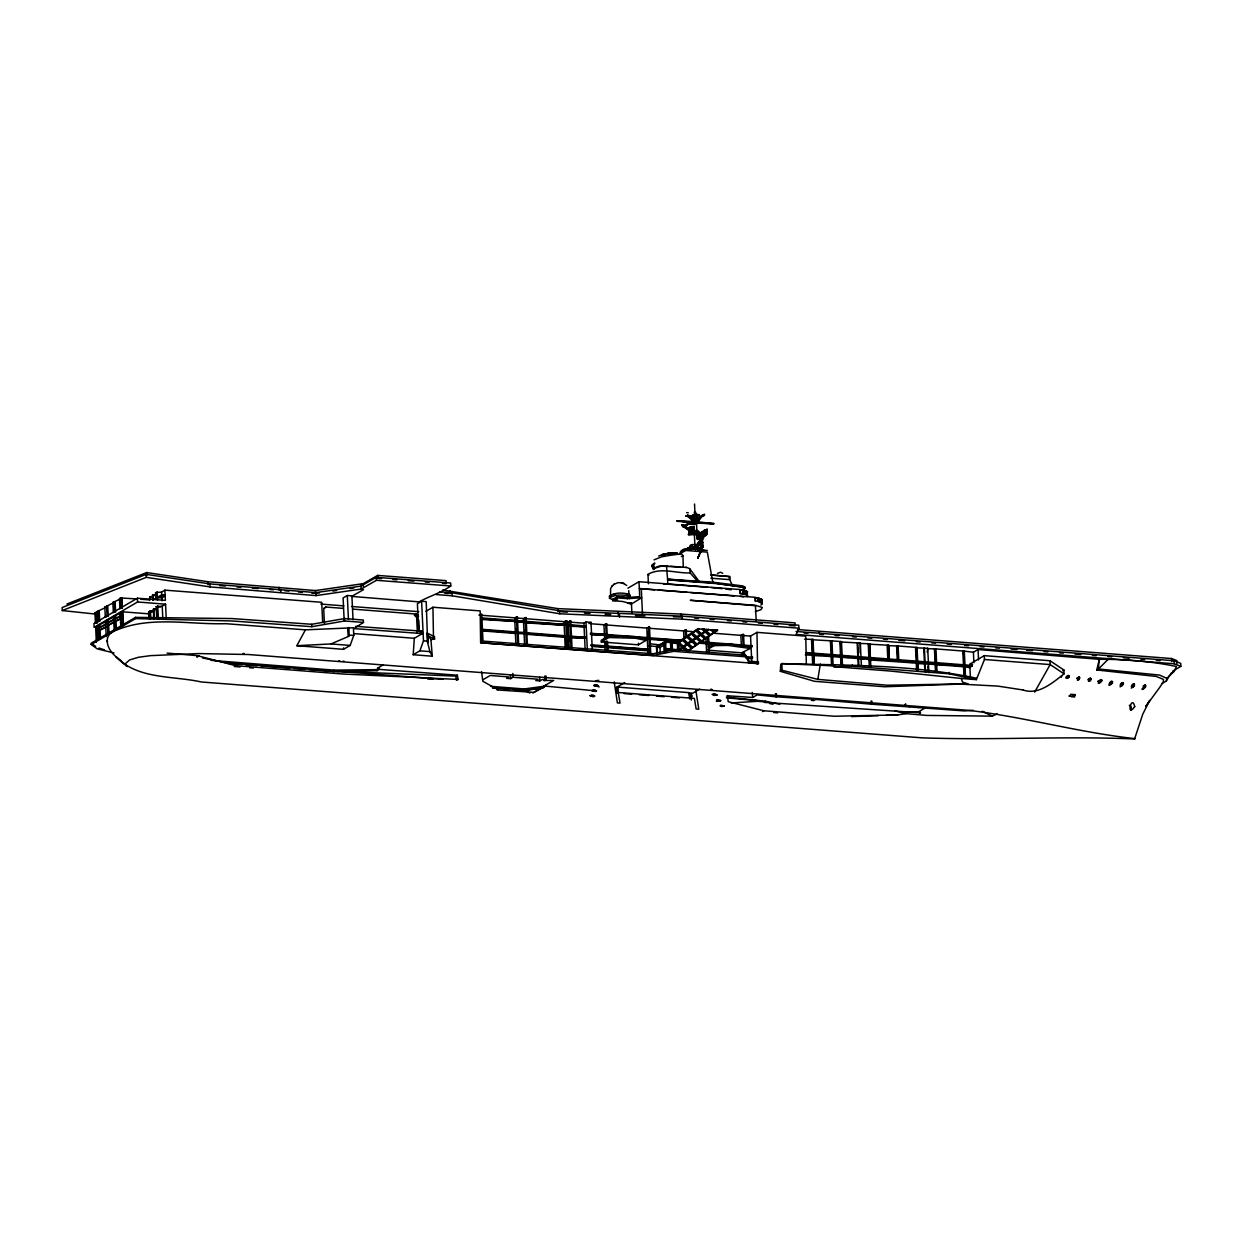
<?xml version="1.0" encoding="UTF-8"?>
<svg xmlns="http://www.w3.org/2000/svg" width="1243" height="1243" viewBox="0 0 1243 1243"><rect width="100%" height="100%" fill="white"/><g stroke="black" fill="none" stroke-linecap="round" stroke-linejoin="round"><path stroke-width="1.5" d="M701.036 544.947L701.254 548.318L701.238 544.558L697.23 544.372L702.435 542.771L700.011 540.441L702.497 542.694L700.011 540.441L702.497 542.694L697.307 544.729M806.334 664.446L805.775 636.136L756.971 632.361L750.554 636.09L741.853 635.422L743.547 634.427L744.137 646.702M1069.073 677.047L1069.073 675.928L1067.504 675.664L1067.488 678.352L1069.073 677.047L1066.805 678.367M691.574 527.141C694.34 527.234 686.291 534.148 690.859 529.161C690.067 524.562 688.7 529.86 688.591 529.161A7.334 3.372 79.4 0 0 688.669 531.025C689.352 533.356 692.475 533.418 690.813 530.575C689.539 530.808 688.42 530.963 688.606 529.704M690.828 528.539C693.687 526.348 688.498 527.949 690.362 526.97A9.758 2.486 -2.7 0 1 692.351 526.55L693.796 526.364C695.101 532.983 691.061 526.177 689.927 531.149C690.813 535.08 694.2 525.525 693.641 526.892L691.512 529.58M690.704 532.455L690.362 526.97L690.751 529.347M691.512 532.035L690.005 531.616A4.63 2.129 79.4 0 1 689.818 530.404L691.124 529.704M691.931 529.176L692.864 529.036M682.081 525.603L682.236 524.748L685.53 525.634C686.276 528.726 677.404 523.194 685.639 526.426M685.39 526.488L685.53 525.634M690.207 528.073L691.015 531.631L693.019 531.305M690.735 529.394C689.756 532.657 690.999 528.306 690.751 530.124M690.393 523.241L689.135 523.816L694.961 523.785M695.583 523.474L701.518 516.902L695.785 523.878L700.26 517.228M762.099 603.15L761.539 604.067L761.928 599.437L755.169 597.293L639.322 588.592L654.533 589.772M690.005 531.01L689.104 531.507L690.844 530.761L692.025 533.791M690.083 532.641L689.694 531.351L689.601 532.765C689.803 531.46 693.159 529.969 691.636 528.85M693.454 530.481L692.522 528.71L693.408 529.704A4.63 2.129 79.4 0 0 693.578 530.901L693.625 531.274M693.843 531.351L692.972 528.679M1099.061 660.033L1098.486 668.998L1096.777 669.993L1099.294 659.303C1125.086 659.21 1151.173 661.276 1176.468 666.512L1174.2 671.267L1166.851 678.367L1166.291 681.04L1161.677 683.728M343.488 649.312L350.169 645.428L353.758 635.437L353.4 627.762L305.421 629.859L296.828 645.707L343.488 649.312L343.581 647.883M432.284 656.211L429.892 651.612L427.608 642.46L427.204 633.806L430.917 639.586L432.284 656.211L413.204 654.719L414.307 638.296L422.371 633.588L422.263 631.18L355.669 626.332M480.715 640.937L653.041 653.74L673.659 649.607L745.582 655.185L748.83 661.167L758.354 661.913L758.448 663.622L480.621 642.771L480.171 610.903L432.937 607.237L425.929 611.307M757.422 664.228L757.515 662.752M835.156 665.207L833.758 666.668L890.423 671.049L961.321 678.476L962.439 682.065L967.769 683.805L884.721 686.757L814.507 681.319L780.324 671.313L780.775 664.228L781.847 663.607C846.732 665.331 912.548 664.492 976.237 678.196L976.361 679.641L984.456 659.489L984.27 655.651L1049.993 660.748L1063.899 670.008L1064.07 673.846C1053.007 682.469 1038.293 695.474 1023.269 690.02M1079.639 677.559L1078.924 679.703L1077.976 680.03L1077.293 678.352L1078.971 677L1079.639 677.559L1077.386 678.864M1090.997 678.725L1090.095 680.978L1088.371 680.791L1088.464 679.641L1090.313 678.165L1090.997 678.725L1088.744 680.03M693.485 529.269L693.734 526.97L694.293 527.995A7.334 3.372 79.4 0 0 694.355 528.648L692.133 528.912M1098.408 682.92L1101.857 680.17L1097.957 681.257M1101.857 680.17L1099.884 682.827L1100.21 679.952M1130.695 710.095L1131.239 706.77L1129.312 705.216M697.339 544.465L698.053 548.163L697.152 544.45L701.176 544.838L702.45 542.336M707.298 550.385C699.141 550.696 684.38 544.698 680.076 552.42M700.866 544.807L702.544 546.516L701.254 544.76M702.109 539.027L703.522 537.784L700.213 538.483L702.466 538.965L700.213 549.67L702.295 538.856M701.86 546.982L703.243 546.267M702.823 546.221L697.774 558.262L702.621 546.811L694.169 549.204L701.036 538.949M1112.361 682.951L1112.532 681.739L1110.9 681.506L1110.496 684.411L1112.361 682.951L1108.974 684.924M691.388 527.747C694.091 525.261 690.626 528.259 694.355 527.514L692.211 527.125M1134.424 685.654L1133.958 683.868L1132.87 684.256L1132.451 687.193L1134.424 685.654L1132.171 686.959M703.134 547.091L694.122 549.064L700.85 538.747M698.442 550.571L698.286 547.417M698.628 550.602L698.473 547.34A6.293 5.997 -35.6 0 0 697.494 545.957M1123.19 684.411L1123.392 683.184L1121.73 682.966L1120.642 685.344L1123.19 684.411L1120.937 685.732M1131.114 709.023L1131.316 707.873M697.416 538.095L697.944 534.599M698.519 535.826L698.721 534.133L699.219 535.422M698.97 536.929L699.514 533.667M699.001 537.162L699.56 533.853L700.462 536.308L701.099 532.75M700.089 534.91L700.306 533.216L700.803 534.49M702.683 531.833L702.14 535.096L701.891 532.284M702.171 535.329L702.73 532.004L702.932 536.323M703.258 533.061L703.476 531.367M702.994 534.987L703.662 535.888L704.268 530.901M705.061 530.45L704.797 532.004L704.408 530.823M705.107 530.621L705.232 533.294L705.169 530.59M705.325 533.48L705.853 529.984M706.428 531.227L707.298 529.347L697.105 534.972M780.324 671.313L782.111 670.272L817.832 679.377L820.349 664.057M701.192 548.505L700.477 552.296L702.466 547.029L700.368 552.078L701.021 548.489M1061.382 677.295L1061.693 675.617M690.797 529.021C690.16 533.309 688.14 529.036 689.508 529.347M682.733 646.702L679.035 643.423L678.258 643.874L681.956 647.168L683.386 646.251L679.222 642.553L678.445 643.004L698.892 628.632L678.367 642.615L678.523 649.592L679.222 642.553L665.3 641.59L659.847 644.915L650.4 643.781M683.572 526.007L683.868 526.706M305.421 629.859L225.744 623.675C189.884 624.763 151.428 615.875 117.153 629.875C102.346 633.914 105.935 648.395 115.972 656.692C137.491 679.626 173.134 675.633 201.413 681.987L922.026 737.845C992.862 740.408 1063.759 735.918 1134.595 738.964L1142.799 714.088L1149.744 700.384L1145.72 706.506L1159.812 687.239L1163.293 681.879L1163.464 679.408L1156.27 676.441L1096.777 669.993M1145.844 685.67L1142.131 688.948L1145.518 686.975L1145.3 685.033L1144.197 685.437L1143.389 688.591L1145.518 686.975M702.264 542.523L701.782 540.596M1075.211 694.604L1074.496 697.09L1070.145 696.189L1070.596 694.324L1075.211 694.604L1071.839 696.562L1068.871 696.002M695.21 524.53L689.135 523.816M296.828 645.707L330.964 643.936L348.724 636.338L348.817 627.404M413.204 654.719L419.885 650.835L423.475 640.844L421.61 601.255L426.194 601.612L427.608 642.46M698.069 537.862L697.525 539.478L706.925 534.055L706.708 529.363L697.012 534.785M699.094 538.545L699.654 536.929M700.679 537.629L701.238 536.013L702.077 536.821M702.808 535.08L702.264 536.712L701.223 532.89L701.347 537.24M703.787 535.733L704.393 534.164M703.849 535.78L704.455 534.226M705.434 534.863L705.977 533.247M697.774 558.262L702.466 547.029M439.54 591.839L451.986 592.802L559.738 610.795L682.252 616.171L798.752 625.213L798.892 628.197L796.188 634.443L1174.231 663.762L1180.85 666.357L1180.71 663.358L1174.091 660.763L796.048 631.444M697.913 548.303L700.12 552.125L698.053 548.272M704.657 534.537L706.49 534.987L704.905 534.832L697.572 538.949L702.497 537.986M702.979 537.364L698.364 539.198L698.007 534.241M689.166 531.414L690.114 529.207L689.632 529.953M612.519 585.608L610.624 588.436L610.531 596.065A9.587 2.455 -2.7 0 1 611.37 595.304M686.618 512.629L688.296 512.784M997.197 713.824L992.318 716.139L926.781 715.424L905.836 713.637L897.772 714.943L834.162 716.232L763.948 710.794L728.212 701.689L727.388 695.474M1034.658 692.071L1050.18 664.585L1049.993 660.748M1166.291 681.04L1169.834 675.058M701.13 538.841L694.231 549.359M691.652 547.759L694.48 546.873L687.907 547.79L687.721 549.22M905.681 703.802L904.826 705.014L909.829 706.677M695.785 523.878L701.036 516.87M703.522 537.784L702.839 539.089M665.3 641.59L659.847 644.915M699.98 549.841L702.513 546.671M700.151 549.826L702.621 546.811M653.383 569.589L652.062 566.124C654.688 561.634 655.216 574.701 652.839 565.223M652.062 566.124L653.352 565.052M696.453 522.666L694.278 522.635L695.676 522.868M695.07 549.266L694.293 532.579L696.888 532.781M696.577 522.526L696.795 530.777M692.491 530.264L693.019 532.206L688.451 534.661L691.714 534.319L694.868 531.786L698.721 531.414C695.505 532.594 681.848 524.981 684.147 527.172L692.941 532.905M717.056 694.992L714.368 695.443L712.876 694.666L713.668 694.029L717.071 694.992L713.404 695.148M720.117 701.161L720.707 700.539L717.087 699.591L716.496 700.213L720.117 701.161L716.356 701.316M724.343 706.086L721.655 706.552L720.132 705.76L720.722 705.138L724.343 706.086L720.536 706.257M615.207 598.738L616.777 597.821M629.3 596.687L630.341 595.615L629.766 594.574C623.333 592.491 614.788 592.181 609.194 596.298L609.769 597.339M629.393 598.629L630.419 597.541L629.859 596.516C623.427 594.418 614.881 594.123 609.288 598.225L615.254 600.571M1108.554 658.868L1098.486 668.998L1159.548 675.073L1166.851 678.367M717.444 573.474L720.458 572.215L722.711 573.303M746.592 593.703L747.494 591.621L745.986 590.705L739.787 589.524L638.995 581.708L627.917 588.172M702.373 546.609L697.152 544.45M613.793 584.459L617.802 582.687L621.702 582.796M611.836 586.23L614.291 584.008M743.112 589.073L743.889 587.784L741.822 586.789L716.621 583.62L667.6 579.813L667.802 584.194L707.407 587.271M744.2 588.514L745.054 587.784M760.902 605.155L761.928 604.253L761.835 599.763L760.359 599.064L761.835 599.763M701.518 516.902L700.244 517.492M706.49 534.987L702.668 537.458M676.083 643.594L685.654 637.038L685.313 629.906L686.307 629.983L686.602 636.354L684.893 637.348L698.007 628.694M678.523 649.592L691.683 640.378L687.379 636.68M704.983 631.91L705.76 631.46L701.938 634.179L706.086 637.861L705.309 638.312L701.145 634.629L704.983 631.91L709.131 635.608L709.924 635.157L710.561 634.691L706.412 631.009L708.681 629.393L701.27 633.573L697.105 629.89L695.676 630.807L699.84 634.489L700.617 634.039L696.468 630.341M679.921 649.669L683.401 647.292L679.346 650.167M687.55 650.99L683.262 647.292L687.876 644.123L692.025 647.821M687.736 644.123L692.351 640.968L687.736 644.123L691.9 647.821M693.485 640.052L701.285 634.629L705.449 638.327L704.657 638.778L700.508 635.08L696.686 637.799L700.974 641.481M683.262 647.292L687.876 644.123M696.81 637.799L692.988 640.502L697.152 644.2L695.723 645.101L691.559 641.419M714.228 631.615L714.943 629.875L714.228 631.615L717.599 630.217L686.369 652.326M687.426 650.99L717.133 630.046M702.901 642.569L706.164 642.817L705.931 637.861L708.588 636.183L709.116 647.494M1170.72 673.566L1174.2 671.267M691.388 523.194L686.089 525.432L693.408 519.807M686.089 525.432L693.454 520.693M697.183 520.025L704.517 514.4L695.723 520.879L695.676 519.978M503.244 620.226L515.767 620.537L515.814 621.469L482.082 619.511M519.652 621.5L524.484 621.22L524.53 622.137L515.829 622.121M525.525 622.215L524.546 622.805L565.145 625.291L565.114 624.374L525.478 621.298L525.525 622.215L565.145 625.291M482.626 630.931L515.379 633.464L516.358 632.873L516.311 631.957L515.348 632.532L514.851 622.044M518.253 632.765L525.028 632.625L525.074 633.557L518.3 633.681M535.826 622.759L565.114 624.374M565.674 636.432L568.719 636.665L568.222 626.177L569.185 625.602L569.139 624.685L568.175 625.26L568.02 621.966L570.755 621.018L572.06 648.737M570.18 625.68L569.216 626.254L585.065 626.829L585.018 625.913L570.133 624.763L570.18 625.68L585.065 626.829M526.97 634.35L564.726 637.271L565.689 636.696L565.643 635.779L564.679 636.354L564.198 625.866M585.018 625.913L584.07 626.488L583.915 623.194L586.012 621.966L591 622.355L592.305 650.058M568.719 636.665L569.682 636.09L568.766 637.597L569.263 648.038M571.562 636.882L585.562 637.317L585.608 638.249L571.609 637.814M591.264 633.93L605.388 634.381L605.419 635.297L591.311 634.847M591.854 646.422L605.015 647.432L605.978 646.857L605.931 645.94L604.968 646.515L604.766 642.227L607.485 641.279L607.889 649.903M639.663 637.675L648.224 637.69L647.323 639.182L647.821 649.825L619.278 647.619M647.821 649.825L648.768 649.266L647.867 650.757L607.905 647.665M706.164 642.817L707.096 642.258L706.21 643.75L698.457 643.144M723.317 644.433L707.189 643.827L714.787 644.402M735.654 645.101L742.273 644.993L742.32 645.909M708.37 652.544L708.215 649.079L713.979 645.645L727.854 645.412L750.166 648.442L750.073 646.811L727.776 643.796L713.902 644.014L708.137 647.417L707.624 636.867M709.396 650.322L741.698 652.824L750.166 648.442M746.359 657.454L751.58 657.858L751.083 647.215L752.015 646.671L751.968 645.739L751.036 646.298L750.554 636.09M751.58 657.858L752.512 657.298L751.627 658.774L746.406 658.37M478.975 615.083L481.709 614.12L482.937 639.99M481.88 615.301L514.649 617.833L517.383 616.885L518.688 644.589M517.383 616.885L515.627 617.911L523.365 618.517L526.1 617.569L527.405 645.272M526.1 617.569L524.344 618.594L563.996 621.655L566.715 620.708L568.02 648.426M566.715 620.708L564.975 621.733L568.02 621.966M570.755 621.018L569.014 622.044L583.915 623.194M588.902 623.582L591 622.355M590.782 623.737L603.943 624.747L606.662 623.815L607.33 637.845M604.937 624.825L606.662 623.815M601.301 641.963L608.806 637.535L635.593 638.265L645.956 640.409L645.878 638.778L635.515 636.649L608.728 635.903L601.224 640.285L601.301 641.963L604.766 642.227M606.833 624.98L646.795 628.072L649.499 627.125L650.804 654.843M649.499 627.125L647.789 628.15L683.603 630.916L685.313 629.906M607.687 642.46L638.467 644.837L645.956 640.409M684.582 630.993L686.307 629.983M717.599 630.217L712.565 633.153L740.859 635.344L743.547 634.427M96.845 623.225L95.431 623.1L94.95 612.877L98.197 611.774L97.001 611.68L97.482 621.92L98.523 621.314L98.042 611.074L104.661 607.998M97.001 611.68L98.042 611.074M106.572 606.102L107.053 616.342L105.313 617.351L104.832 607.112L114.076 602.513L112.88 602.42L113.362 612.659M112.88 602.42L119.266 599.483M137.103 598.94L120.509 597.976L119.468 598.582L119.95 608.821M96.814 612.721L94.95 612.877M322.667 622.572L321.704 602.296L164.884 590.13L165.117 594.946L161.885 594.682L158.576 596.624L158.622 597.681L161.947 595.754L165.164 596.003L165.366 600.369L137.398 598.209L93.94 623.535L94.111 627.342L137.569 602L165.552 604.176L166.189 617.693M95.431 623.1L97.669 622.588M120.509 597.976L120.991 608.215L122.187 608.309L122.187 597.79M96.348 642.367L95.618 626.907L98.85 625.804L97.669 625.711L98.306 639.244M97.669 625.711L106.68 621.251L105.5 621.158L106.23 636.602M105.5 621.158L114.744 616.544L113.548 616.466L114.185 629.983M113.548 616.466L121.317 612.721L120.136 612.628L120.773 626.146M120.136 612.628L122.839 611.82L148.958 613.856L149.144 617.709M164.884 590.13L161.574 592.072L155.53 592.631L155.841 599.468M97.482 626.767L95.618 626.907M153.153 600.26L152.998 597.06L149.781 596.811L149.378 600.338M152.671 600.058L152.438 595.257L156.214 595.195M105.857 623.955L99.067 627.917L106.82 624.033M107.582 622.945L113.905 619.263L114.03 621.888L107.706 625.571L107.582 622.945L113.284 620.257M115.91 618.734L121.457 615.503L114.946 618.657L115.91 618.734L115.785 615.953M98.15 631.149L97.14 631.724L99.114 631.226L98.15 631.149L97.855 626.394M105.981 626.581L99.191 630.543L105.577 627.451M107.706 625.571L114.993 621.966L114.03 621.888M116.034 621.36L121.581 618.128L115.071 621.282L116.034 621.36L116.422 629.719M155.748 598.271L153.215 599.747L152.998 594.946M161.792 596.873L165.117 594.946M158.622 597.681L161.839 597.945L165.164 596.003M422.371 633.588L353.867 628.585L363.453 622.432L363.344 620.039L344.482 618.563L311.698 624.281L231.773 618.548L135.518 617.367L91.127 643.237L91.19 644.495L97.234 648.862L113.999 652.963M91.19 644.495L135.565 618.61L231.882 620.956L311.822 626.69L344.606 620.972L363.453 622.432M156.742 618.268L156.183 606.677L162.227 606.118L165.552 604.176M148.88 617.724L148.601 611.929L153.122 611.416L149.89 611.168L150.263 618.905M149.89 611.168L153.666 611.105M153.557 618.952L153.65 608.977L156.882 609.225L157.239 616.963M198.802 656.071L196.907 656.832L198.802 656.071L235.719 665.673L343.223 674.017L458.077 679.439L457.377 675.213L379.317 669.402L377.111 670.692L333.963 671.562L309.01 669.635M323.91 608.153L325.837 607.035L343.161 608.371M353.028 619.822L351.893 595.863L347.31 595.506L343.099 597.945L344.14 620.071M235.719 665.673L234.352 666.481L240.07 666.947M421.61 601.255L417.399 603.71L418.705 631.366M62.29 610.546L146.301 577.342L210.067 586.914L316.033 595.599L361.091 589.073L363.5 589.648L351.691 596.407L419.046 601.861C429.488 596.174 440.768 592.895 450.789 585.997L450.65 583.014L376.256 577.311L360.952 586.09L315.893 592.6L209.927 583.915L146.161 574.359L62.15 607.547L62.29 610.546L94.996 614.026M416.638 617.414L418.565 616.279L416.265 614.042L414.339 615.161L416.638 617.414L417.353 632.703M415.923 615.891L417.85 614.772M383.326 664.803L377.39 668.268L379.177 668.408L379.317 669.402M211.108 660.359L333.885 670.132L377.064 669.635L379.177 668.408M430.917 639.586L434.584 639.057L434.46 636.649L433.481 637.224L432.937 607.237M677.078 520.739L697.696 521.687L713.746 523.862L693.112 522.93L677.078 520.739L691.31 522.184M677.109 521.299L713.746 523.862M686.043 516.28L689.29 515.969L688.436 516.466L686.027 516.031L688.498 515.27L695.769 519.31M694.231 512.178L695.567 512.163L695.179 519.652L694.542 504.021M693.439 520.18L687.705 516.296L689.197 516.171L694.899 519.854L704.563 515.301M686.027 516.031L689.275 515.721M691.046 516.171L694.34 514.245L699.25 514.633L695.956 516.777L691.046 516.171L695.956 516.544L699.25 514.633M691.061 516.389L694.355 514.478L699.25 514.851M480.621 642.771L653.119 655.465L673.737 651.332L752.512 657.298M683.168 527.094L684.644 526.659L694.837 531.103M698.721 531.414L696.826 533.2L698.752 532.082M696.111 522.604L713.715 523.303M688.42 533.977L695.816 533.962M658.697 556.056L663.576 554.067L672.789 552.747M688.451 534.661L695.847 534.645L693.454 533.775M706.164 533.138L706.832 534.039L697.525 539.478L697.354 534.179L699.11 534.335M704.517 535.391L704.548 529.984L704.905 534.832M662.084 554.937L664.026 554.533L662.255 554.813C665.207 554.129 678.554 551.923 671.624 553.912M654.036 559.863L661.26 556.926A41.594 6.852 -13.3 0 1 681.677 553.99L682.966 555.637L683.262 566.963M337.335 671.267L455.839 676.114L457.377 675.213M662.861 555.326L664.026 554.658L663.14 554.3M697.059 535.407L707.298 529.347M699.017 534.49L697.603 534.381L697.913 538.903M697.09 535.982L705.34 531.103M697.121 536.572L705.371 531.678M668.454 553.756L667.724 553.353M697.152 537.162L705.403 532.268M697.183 537.737L705.418 532.859M654.704 562.939L651.798 565.192L652.824 567.15L651.829 565.86L654.735 563.607M697.199 538.328L706.801 532.625L705.993 529.906M671.313 553.617L673.084 553.384M671.531 554.083L673.1 552.809M458.077 679.439L456.538 680.341L455.839 676.114M699.172 539.26L706.49 534.77L704.781 534.754M702.295 537.364L705.682 534.708M676.239 553.539L671.562 553.477L677.435 553.399M681.646 551.239L686.602 548.722M653.336 568.502L659.132 566.031L686.385 567.352L689.663 568.626L699.467 581.895L667.569 579.176L666.481 565.814M654.439 568.315L661.696 566.016A39.947 10.208 -2.7 0 1 668.175 566.14M679.284 554.036L685.841 550.478L707.329 552.141L712.985 583.076M648.411 583.744L647.976 574.406C660.468 566.901 676.549 573.582 690.129 572.899L697.805 581.522M681.319 556.6L682.966 555.637M631.895 613.048L631.475 603.958L622.634 601.472L612.675 600.695L612.613 599.499L617.414 596.702L627.373 597.479L639.71 596.64L638.995 581.708M612.675 600.695L617.476 597.899L627.42 598.675L641.714 597.712L631.475 603.958M482.595 679.937L490.193 675.493L508.962 676.953L506.616 678.321L510.655 678.631L513.002 677.264L538.141 679.222L535.795 680.574L539.835 680.9L542.181 679.533L545.056 679.75L543.735 680.511L553.694 680.418L543.579 686.307L524.297 688.948L490.597 686.338M497.091 689.943L533.806 692.367L544.838 686.074L596.158 690.875L592.771 691.279L591.963 690.549L595.35 690.145M492.554 687.597C509.723 688.109 528.446 693.159 544.838 686.074M544.9 686.478L532.89 692.988M648.955 645.894L656.459 646.469L659.831 644.511M657.392 652.808L657.127 647.277L663.746 643.408L664.182 652.637M657.127 647.277L660.002 647.494L664.958 644.604M666.264 648.566L671.577 648.97L665.487 649.017L665.953 641.916L665.176 642.367L671.267 642.32L671.64 649.499L678.476 649.499L677.699 649.965L677.373 643.315L679.222 642.553M698.892 628.632L698.1 629.082L704.191 629.036L705.744 630.419L704.315 631.32L702.14 629.393M671.608 649.763L665.533 649.809L669.06 650.089M704.191 629.036L703.414 629.502L707.329 629.284M708.681 629.393L707.904 629.844L713 629.719L714.57 631.118L712.223 630.185L713 629.719M696.018 637.208L696.795 636.742L692.631 633.06L691.217 633.961L695.365 637.659L696.158 637.208L691.854 633.51M700.508 635.08L701.285 634.629M691.683 640.378L690.89 640.829L686.742 637.131L688.171 636.23L692.32 639.912L700.617 634.039L696.329 630.341M683.044 639.85L687.208 643.532L686.431 643.998L682.267 640.3L683.697 639.384L687.845 643.082M677.73 650.757L678.507 650.307L672.463 649.84M712.223 630.185L714.943 629.875M616.512 687.348L618.035 687.146L618.315 693.143L616.792 693.345L616.512 687.348L624.732 682.562M716.636 629.999L714.166 630.325M616.792 693.345L618.253 692.491L694.371 698.395L696.142 709.007L698.784 709.209L695.785 689.927M699.623 689.166L690.424 694.542L688.808 692.631L618.035 687.146M758.354 661.913L757.515 662.395L756.971 632.361M804.547 639.151L813 639.384L813.714 654.346M812.984 652.839L813 639.384M812.363 639.757L831.924 640.86L832.624 655.807L825.709 655.698M831.924 640.86L841.371 641.59L842.086 656.537M812.844 654.284L808.727 654.377M805.293 654.921L813.745 655.154L814.165 663.793M813.512 664.15L813.745 655.154M841.356 655.045L841.371 641.59M727.233 695.785L752.745 697.447L757.111 694.899L775.663 696.748L775.508 693.656M813.108 655.527L832.67 656.615L833.074 665.254M832.67 656.615L842.117 657.345L842.536 665.984M840.734 641.963L860.327 643.051L860.948 656.149M860.14 652.777L860.327 643.051M842.117 657.345L861.073 658.821L861.399 665.735M775.663 696.748L813.357 699.25L811.43 700.384L813.823 700.57L815.75 699.436L871.157 704.159L871.001 701.068M859.69 643.423L869.743 643.781L870.457 658.743M869.727 657.252L869.743 643.781M762.518 711.617L763.948 710.794M861.073 658.821L870.488 659.551L870.815 666.466M869.106 644.154L888.667 645.257L889.366 660.204M888.636 658.712L888.667 645.257M870.1 665.098L870.488 659.551M888.03 645.63L898.114 645.987L898.829 660.95M898.114 645.987L917.039 647.448L917.738 662.41M917.101 662.783L917.039 647.448M916.402 647.821L927.713 648.287L928.428 663.234L924.481 663.358M927.262 652.389L927.713 648.287M927.076 648.644L935.948 648.924L936.663 663.871M935.948 648.924L964.319 651.114L965.034 666.077M869.851 659.924L917.785 663.218L918.111 670.117M917.381 668.765L917.785 663.218M917.148 663.591L928.459 664.042L928.863 672.681M928.459 664.042L936.694 664.679L937.02 671.593M936.694 664.679L965.065 666.885L965.547 677.249M871.157 704.159L964.382 710.918L973.269 710.328M964.319 651.114L973.409 652.249L978.07 649.53L1099.294 659.303M965.065 666.885L969.928 667.677L972.306 665.456L806.132 652.575M984.27 655.651L969.758 664.119L972.57 664.337M969.882 666.87L972.306 665.456M918.157 707.376L919.012 707.453M925.227 707.935L918.593 711.804L920.566 712.814L764.383 702.388L765.362 701.192L726.487 697.152M1062.749 670.676L1063.899 670.008M1066.183 676.674L1068.436 675.353M1065.702 677.901L1069.073 675.928M1076.718 678.305L1078.971 677M1077.339 680.014L1079.592 678.694M1088.06 679.486L1090.313 678.165M1088.65 681.211L1090.903 679.89M1097.849 681.568L1101.22 679.595M1098.346 683.324L1101.733 681.366M1109.673 682.454L1111.926 681.133M1109.144 683.712L1112.532 681.739M1109.269 685.375L1111.522 684.054M1120.533 683.899L1122.786 682.593M1120.021 685.157L1123.392 683.184M1120.052 686.866L1122.305 685.561M1131.705 685.173L1133.958 683.868M1131.223 686.4L1134.61 684.442M1131.285 688.109L1133.538 686.789M1143.047 686.338L1145.3 685.033M1172.677 671.127L1180.85 666.357M1142.239 689.492L1144.492 688.187M361.247 584.785L377.654 575.4L446.066 580.621L446.206 583.62L442.415 583.324M450.789 585.997L376.396 580.31L361.091 589.073L360.952 586.09M687.581 515.286L687.659 515.115M689.896 523.07L686.043 524.53M598.815 680.341L595.568 680.791M593.828 685.437L596.733 686.322L598.023 685.763L597.075 684.986L593.828 685.437L599.219 686.882M700.229 538.887L703.538 537.924M652.062 566.326L653.896 569.341L652.575 565.953M590.099 695.676L593.486 695.272L594.309 696.002L593.02 696.577L590.099 695.676L593.828 696.686M742.646 589.85L745.085 588.421L745.085 587.053L742.739 585.919L713.28 582.237L667.569 579.176M758.106 598.101L758.261 601.301L755.34 601.084L755.185 597.883L758.106 598.101L758.37 601.519L760.685 602.016L758.37 601.519M755.34 601.084L755.511 597.743M739.865 590.068L742.972 590.301L742.832 593.843L740.02 593.486L739.865 590.068L742.972 590.301M740.02 593.486L743.143 593.719M66.873 604.067L146.674 572.541L208.047 581.74L315.504 590.565L363.22 583.651L363.36 586.649M694.386 521.951L696.515 521.967L695.645 522.293M694.417 531.709L696.857 532.097M689.725 531.227C691.745 532.688 691.17 529.021 692.165 529.44M325.837 607.035L323.724 608.93L324.454 624.235M702.202 538.405L702.575 546.205M690.16 531.134C688.56 534.008 689.43 531.553 693.081 530.932M692.879 544.372L690.424 545.568L690.316 548.132L690.269 545.428L694.511 544.465A6.013 5.733 -35.6 0 1 696.049 545.056A6.293 5.997 -35.6 0 0 694.542 544.294M760.53 598.815C755.154 597.479 763.559 598.753 760.514 602.249L761.99 602.948L760.514 602.249M755.293 611.587L760.98 609.707L762.316 607.501L755.558 605.341L690.3 600.276L755.014 605.652M685.53 567.569L686.385 567.352M691.869 532.051L692.786 531.88L692.957 533.465L691.03 533.402L690.968 532.206L692.91 532.253M743.19 590.534L745.722 591L745.458 594.527L745.287 591.109L743.19 590.534L743.345 593.952L745.893 594.418M743.345 593.952L743.625 590.425M690.02 531.149L690.844 530.761M691.015 531.771C688.653 532.206 693.05 531.01 691.434 534.086M703.569 514.524L692.817 520.133L693.47 520.693M684.178 526.814L683.836 525.96M691.574 532.02L691.512 530.823L694.355 530.745M690.859 530.916L691.139 531.724M691.434 548.458L694.029 548.66L687.954 548.893L687.907 547.79M662.519 554.689L665.533 554.083M691.45 527.25C686.478 529.021 690.999 526.892 689.601 529.332M691.372 531.227L692.941 530.606L692.833 531.802M691.916 529.565L691.652 530.761M691.978 531.942L692.196 531.134L691.916 532.455M692.708 530.481C691.155 530.108 695.412 529.518 691.465 528.322M691.869 531.6L693.268 532.004M691.559 530.279L692.429 529.471M692.211 530.543L692.18 531.072M667.895 553.834L674.25 552.917M667.04 553.788L674.436 553.446M692.475 530.606L692.304 531.398M692.537 532.097L684.147 526.954M692.553 530.652L694.495 530.528L693.004 530.714L693.936 531.227M311.822 593.206L319.467 593.004M332.829 591.078L336.651 590.518M349.998 588.592L353.82 588.032M669.247 553.601L667.911 553.275M513.126 689.508L524.36 690.378L543.642 687.736L543.579 686.307M746.996 595.397C746.515 596.127 743.842 589.229 747.354 591.901L747.292 596.376L747.696 595.537M745.629 591.233L747.354 591.901M665.067 554.254L663.327 554.223L665.269 554.766M528.928 689.477L541.948 687.767M691.388 547.34L695.536 548.147M691.419 548.039L696.127 548.116M690.953 549.561L690.58 548.738L694.029 548.66M694.029 548.427L695.598 549.639M731.148 702.948L757.717 701.301L765.393 701.891M693.672 530L694.324 529.223M712.053 694.355L715.766 694.184M716.838 700.71L720.707 700.539M691.403 547.743L693.982 547.759M851.61 716.589L878.537 715.626M886.228 715.346L897.772 714.943M818.593 632.081L819.619 632.034M667.6 579.813L713.311 582.874L745.116 587.69M663.933 584.288L667.802 584.194M833.758 666.668L852.387 666.295L949.31 673.815L976.361 679.641L961.321 678.476M903.397 712.13L918.81 711.819M967.769 683.805L887.362 685.219L817.832 679.377M781.847 663.607L835.203 665.922M677.249 552.886L672.696 553.29M442.586 590.037L557.874 608.619L680.884 614.042L795.038 622.883L795.178 625.882L789.383 625.431M635.406 615.58L644.915 615.891M673.426 616.792L681.024 617.041L680.884 614.042M436.122 594.558L452.126 595.801L559.878 613.793L682.391 619.169L798.892 628.197M427.685 679.066L433.45 679.315M561.774 611.836L567.429 612.162M584.381 613.125L590.037 613.436M605.108 614.291L610.764 614.617M338.562 671.515L227.003 662.923L202.547 657.967M615.269 647.168L607.827 646.702L615.471 647.323M618.983 647.401L648.768 649.266L606.91 646.018M337.49 671.375L443.098 679.331M381.601 578.679L377.794 578.383L377.654 575.4M393.006 579.549L396.797 579.844M408.201 580.714L413.903 581.149M425.308 582.019L429.115 582.314M444.59 593.175L448.319 593.47M219.7 585.624L225.465 586.059M236.978 586.96L240.816 587.255M252.345 588.141L258.093 588.592M269.622 589.477L273.46 589.772M686.26 631.118L692.957 631.646M487.815 619.045L499.391 619.931M524.499 621.873L532.051 622.463M569.17 625.338L580.341 626.192M607.314 635.173L614.928 635.763M622.541 636.354L632.05 637.084M655.745 638.918L680.993 640.238L649.203 637.768L649.25 638.7L679.812 641.062M707.143 642.895L714.741 643.486M718.547 643.781L728.041 644.511M607.361 636.09L613.063 636.54M650.213 639.415L678.849 641.621M484.506 630.154L497.992 631.195M501.846 631.491L513.421 632.392M526.939 633.433L545.801 634.893M549.577 635.189L562.799 636.198M708.215 649.079L709.194 649.157L709.365 652.622M591.808 645.49L599.328 646.08M704.517 514.4L703.585 515.224M687.705 516.389L692.848 520.646L694.899 519.854L694.604 511.976M686.835 524.406L687.053 525.494M683.153 526.892L684.66 526.877M704.439 530.046C708.836 530.093 701.409 530.093 704.999 534.49M695.536 532.921L694.293 532.579M697.898 535.034L697.09 534.77L697.214 538.887L705.496 534.055L705.309 529.953M697.665 538.607L699.219 539.011M699.327 538.949L697.805 538.685L697.463 534.117M690.455 549.018L703.926 550.074M710.934 578.213L729.299 579.626L729.159 576.597L710.778 574.996L729.967 576.488L730.169 580.559L732.391 585.546M711.167 587.566L722.214 588.669M658.339 590.068L686.866 592.274M690.673 592.569L734.411 595.972M612.613 599.499L617.6 599.887M631.615 603.616L628.197 603.352L631.413 602.746M694.573 618.082L698.442 618.393M710.048 619.278L713.917 619.589M727.466 620.63L731.335 620.941M742.941 621.842L746.81 622.137M758.416 623.038L762.285 623.333M773.892 624.235L777.761 624.53M798.146 629.579L1171.59 658.541L1176.795 660.577L1176.95 663.576M804.081 633.029L807.95 633.324M819.572 634.225L823.441 634.52M835.047 635.422L838.916 635.732M852.465 636.773L856.334 637.069M867.94 637.97L871.809 638.28M883.416 639.182L887.284 639.477M898.907 640.378L904.702 640.829M916.309 641.73L920.193 642.025M931.799 642.926L935.668 643.221M947.275 644.123L951.144 644.433M964.692 645.474L968.561 645.785M980.168 646.686L984.036 646.981M995.643 647.883L999.527 648.178M1011.134 649.079L1016.929 649.53M1026.609 650.275L1032.42 650.726M1044.027 651.627L1047.896 651.938M1059.502 652.839L1063.371 653.134M1074.977 654.036L1080.789 654.486M1092.395 655.387L1096.264 655.683M1107.886 656.584L1111.755 656.879M1123.361 657.78L1129.157 658.231M1140.779 659.132L1144.648 659.443M1156.254 660.328L1160.123 660.639M320.803 604.082L343.86 605.869M351.536 606.475L418.767 611.68M481.088 617.849L515.767 620.537M524.484 621.22L516.762 620.614L516.808 621.547L524.53 622.137M569.139 624.685L566.093 624.437L566.14 625.369L569.185 625.602M481.134 618.781L515.814 621.469M352.779 609.117L416.265 614.042M984.456 659.489L1050.18 664.585L1064.07 673.846M152.438 595.257L155.67 595.506M590.332 633.215L605.388 634.381M648.224 637.69L606.366 634.458L606.413 635.375L617.833 636.261M700.586 641.761L707.096 642.258M742.273 644.993L708.075 642.336L708.122 643.268M743.252 645.07L751.968 645.739M140.832 599.235L148.29 599.81M590.378 634.132L605.419 635.297M623.535 636.711L627.342 636.991M636.851 637.737L648.271 638.622M699.405 642.584L707.143 643.19M736.617 645.474L740.408 645.77M743.298 645.987L752.015 646.671M677.373 643.315L671.329 642.849L672.121 642.382L672.432 649.032M806.163 653.383L972.352 666.264M813.077 654.719L816.682 654.999M841.449 656.91L848.751 657.485M860.405 658.386L863.823 658.65M873.425 659.396L878.848 659.815M890.454 660.717L895.613 661.121M905.417 661.866L912.626 662.441M937.844 664.384L943.359 664.819M954.36 665.673L959.86 666.093M481.631 629.269L516.311 631.957M517.306 632.034L525.028 632.625M526.007 632.703L565.643 635.779M569.682 636.09L566.637 635.857L566.684 636.773L569.729 637.006M570.661 636.167L585.562 637.317M481.678 630.185L516.358 632.873M517.337 632.951L525.074 633.557M526.053 633.635L565.689 636.696M570.708 637.084L585.608 638.249M156.183 606.677L160.658 607.019M153.107 609.303L156.338 609.552M104.832 607.112L106.028 607.206M590.876 644.775L605.931 645.94M590.922 645.692L605.978 646.857M606.957 646.935L648.815 650.182M745.582 657.687L752.559 658.231M148.601 611.929L151.832 612.178M745.582 655.185L748.908 662.892L758.448 663.622M354.006 633.619L414.307 638.296M349.174 635.08L353.758 635.437M423.475 640.844L428.074 641.202M961.616 684.178L997.756 686.089L1023.238 690.005M330.964 643.936L350.169 645.428M419.885 650.835L429.892 651.612M243.069 653.445L244.203 653.538M338.702 660.856L339.836 660.95M342.975 661.198L344.109 661.276M198.756 655.76L167.075 653.103M624.048 693.578L631.708 694.184M639.353 694.775L648.924 695.505M656.568 696.111L664.228 696.701M671.873 697.292L679.517 697.882M228.417 663.389L241.857 664.43M245.694 664.725L257.208 665.611M261.046 665.906L289.821 668.144M293.659 668.439L305.172 669.34M492.523 687.923L509.381 689.228M249.61 667.724L253.417 668.035M773.845 712.534L777.621 712.845M284.973 590.751L288.796 591.093M298.398 591.979L302.22 592.336M726.518 697.867L757.671 700.586M689.616 523.427L695.381 524.095M725.803 589.12L731.179 589.788M740.113 596.407L743.656 596.858M755.185 597.883L757.795 598.24M905.836 713.637L894.82 710.825M1135.139 738.653C1079.219 732.562 1024.9 717.102 969.12 710.39L248.32 654.517L198.554 653.569L150.589 655.636L138.563 657.252L129.552 659.971L125.481 663.591L126.227 665.751M765.362 701.192L779.765 704.284M769.572 703.507L773.037 704.253M682.112 524.779L685.421 525.665M594.977 684.831L598.365 685.748M593.253 689.989L596.702 690.922M591.963 690.549L595.63 691.543M591.388 695.117L594.915 696.064M623.007 583.185L626.721 585.437M621.158 582.641L624.048 583.495M98.989 648.038L104.459 649.856M624.281 597.277L618.315 596.811L615.425 598.489M982.312 711.26L992.318 716.139M427.064 633.013L434.46 636.649M429.27 636.447L434.584 639.057M524.158 690.051L529.922 693.035M497.728 689.57L482.812 681.273L481.523 671.608M710.903 689.042L712.208 689.834M679.035 643.423L665.114 641.839L665.595 652.093M628.942 595.086L627.979 594.418A9.183 2.346 -2.7 0 0 626.223 593.905M92.635 644.278L95.649 646.376M711.726 629.626L714.383 631.988M710.949 630.077L713.606 632.438M702.916 628.942L705.092 630.869M705.62 631.46L709.924 635.157M697.463 637.333L701.611 641.031L700.197 641.947L696.033 638.249M692.211 640.953L696.5 644.651M688.513 643.672L692.677 647.37L691.248 648.271L687.084 644.589M682.92 639.85L687.068 643.532M684.038 646.842L688.202 650.524M682.625 647.758L685.39 650.213M647.976 574.406L648.862 575.323M697.401 530.419L691.124 530.714L691.543 532.144M704.579 534.055L705.247 534.972L705.309 533.635M701.409 535.904L702.14 536.696L701.922 531.973M699.84 536.821L700.555 537.613L700.415 532.843M699.778 536.945L700.493 537.737M698.97 538.53L698.986 537.318M106.712 640.766L107.551 641.745M690.58 548.971L690.968 549.826M701.238 532.672L701.627 533.853M705.201 530.373L705.558 531.724M704.377 531.041L705.216 533.542M703.616 531.289L703.973 532.657M702.823 531.755L703.647 534.21L703.585 531.507M702.792 531.973L703.631 534.459M702.031 532.206L702.388 533.573M699.654 533.589L700.477 536.059M698.069 534.521L698.892 537.24M697.276 534.972L697.649 536.339M701.86 540.565L702.435 542.787M693.516 530.87L691.434 530.839L691.714 534.319M618.253 692.491L620.024 703.103L617.383 702.901L614.213 681.894M546.081 684.846L546.314 686.198M689.647 531.087L689.554 530.077M682.236 524.748L682.329 525.54M689.663 568.626L690.129 572.899M752.217 692.475L752.745 697.447M740.16 644.76L740.238 646.376M727.776 643.796L727.854 645.412M713.902 644.014L713.979 645.645M635.515 636.649L635.593 638.265M623.131 635.686L623.209 637.302M608.728 635.903L608.806 637.535M1174.091 660.763L1174.231 663.762M1171.59 658.541L1171.729 661.54M978.07 649.53L978.521 659.955M973.409 652.249L973.89 662.705M969.928 667.677L970.457 678.896M963.465 651.052L964.382 666.45M964.211 666.823L964.692 677.171M962.828 651.425L963.527 666.372M963.574 667.18L963.978 675.819M949.248 672.385L949.31 673.815M935.093 648.846L935.793 663.809M935.839 664.617L936.383 671.966M934.456 649.219L935.062 662.317M935.202 664.989L935.513 671.888M927.9 666.139L928.148 671.329M924.404 648.023L925.025 661.105M925.149 663.793L925.553 672.416M923.767 648.395L924.388 661.478M924.512 664.166L924.839 671.065M919.804 712.053L919.867 713.233M916.169 647.385L916.883 662.348M916.914 663.156L917.241 670.055M915.532 647.758L916.246 662.721M916.277 663.529L916.604 670.428M897.664 650.089L898.192 661.307M897.26 645.925L897.959 660.872M896.623 646.298L897.322 661.245M887.797 645.179L888.512 660.142M887.16 645.552L887.782 658.65M871.871 701.13L872.011 704.222M868.888 643.719L869.587 658.681M869.634 659.489L869.96 666.388M868.251 644.092L868.95 659.054M868.997 659.862L869.323 666.761M857.81 642.864L858.509 657.811M858.556 658.619L858.882 665.533M857.173 643.237L857.794 656.32M857.919 658.992L858.245 665.906M852.31 664.865L852.387 666.295M841.729 662.907L841.884 666.357M840.517 641.512L841.216 656.475M841.262 657.283L841.666 665.922M839.88 641.885L840.501 654.983M840.625 657.656L841.029 666.295M831.054 640.782L831.987 656.18M831.8 656.553L832.437 665.626M830.417 641.155L831.132 656.118M831.163 656.926L831.567 665.564M812.145 639.322L812.767 652.404M812.891 655.092L813.295 663.715M811.508 639.694L812.13 652.777M812.254 655.449L812.658 664.088M776.378 693.734L776.518 696.826M761.337 599.841L761.539 604.067M760.871 598.986L761.027 602.171M760.094 598.924L760.25 602.125M758.65 598.225L758.805 601.41M755.48 605.978L756.21 621.407M751.627 658.774L751.782 662.208M746.825 591.979L747.229 596.547M746.157 591.171L746.313 594.589M748.83 661.167L748.908 662.892M742.677 590.425L742.832 593.843M744.371 651.891L744.541 655.341M742.568 634.35L743.065 644.868M743.392 651.814L743.547 655.263M740.175 589.943L740.331 593.362M740.859 635.344L741.341 645.537M741.698 652.824L741.822 655.683M714.523 629.844L714.57 631.118M713.731 630.294L713.793 631.584M705.962 530.124L706.102 534.474M703.864 530.839L704.02 534.878M703.383 531.118L703.522 535.158M702.885 531.398L702.994 536.277M702.404 531.693L702.559 535.733M702 532.424L702.14 535.096M702.404 538.421L702.777 546.221M701.425 532.253L701.58 536.292M706.21 643.75L706.614 652.606M700.943 532.548L701.083 536.588M700.446 532.827L700.648 536.836M699.483 533.387L699.762 538.172M698.986 533.682L699.141 537.722M698.846 534.272L698.892 536.976M698.504 533.962L698.644 538.001M695.427 511.961L695.909 519.512M692.6 534.024L692.009 533.263L692.009 534.148M692.211 531.973L692.273 533.169M687.519 515.068L687.612 516M689.057 547.557L689.104 548.66M684.147 526.038L684.147 527.172M691.015 692.569L691.357 700.058M689.554 693.019L689.834 699.017L688.808 692.631M683.603 630.916L683.93 638.032M682.252 616.171L682.391 619.169M673.659 649.607L673.737 651.332M670.49 642.771L670.8 649.421M666.31 649.359L666.45 652.466M660.002 647.494L660.266 653.026M656.459 646.469L656.879 655.263M653.041 653.74L653.119 655.465M648.52 627.047L649.825 654.766M647.945 631.537L648.178 636.634M646.795 628.072L647.277 638.265M647.867 650.757L648.023 654.191M641.279 588.467L642.491 614.089M638.389 643.159L638.467 644.837M628.756 590.658L628.927 594.107M627.373 597.479L627.42 598.675M619.402 614.182L619.558 617.165M617.414 596.702L617.476 597.899M618.159 612.038L618.299 615.036M605.683 623.737L606.335 637.768M606.506 641.202L606.988 651.565M605.761 642.305L605.962 646.593M603.943 624.747L604.424 634.94M604.471 635.872L604.626 638.995M605.015 647.432L605.186 650.866M586.012 621.966L587.317 649.669M584.101 627.404L584.598 637.892M584.645 638.824L585.142 649.266M569.76 620.941L571.065 648.66M569.745 637.659L569.915 641.155M565.72 620.63L567.041 648.349M565.72 637.348L566.202 647.805M563.996 621.655L564.151 624.949M564.726 637.271L565.223 647.727M559.738 610.795L559.878 613.793M557.874 608.619L558.014 611.618M546.003 676.021L546.19 679.843M544.869 675.928L544.869 680.605M539.664 677.202L539.835 680.9M525.105 617.491L526.41 645.195M524.872 629.797L525.043 633.277M523.365 618.517L523.521 621.795M523.567 622.727L524.064 633.215M524.095 634.132L524.593 644.589M524.297 688.948L524.36 690.378M516.389 616.808L517.709 644.527M516.156 629.113L516.327 632.609M514.649 617.833L514.804 621.127M515.379 633.464L515.876 643.905M512.815 673.442L513.002 677.264M510.485 674.933L510.655 678.631M480.73 614.042L481.942 639.912M481.554 640.456L481.647 642.165M451.986 592.802L452.126 595.801M450.044 590.611L450.184 593.61M427.934 633.868L428.338 642.507M421.936 631.164L422.045 633.557M420.445 631.351L420.554 633.759M418.751 620.102L419.279 631.584M376.256 577.311L376.396 580.31M377.064 669.635L377.111 670.692M347.31 595.506L348.444 619.465M348.32 627.684L348.724 636.338M347.9 627.653L348.304 636.307M344.482 618.563L344.606 620.972M333.885 670.132L333.963 671.562M315.893 592.6L316.033 595.599M315.504 590.565L315.644 593.564M311.698 624.281L311.822 626.69M280.732 589.384L280.871 592.383M279.069 587.224L279.209 590.223M209.927 583.915L210.067 586.914M208.047 581.74L208.187 584.723M161.885 594.682L161.947 595.754M161.574 592.072L161.714 595.273M161.839 597.945L161.978 600.851M162.227 606.118L162.771 617.709M157.1 591.715L157.488 600.26M157.752 605.761L158.389 619.294M153.65 608.977L154.116 618.641M149.781 596.811L149.937 600.012M150.45 610.857L150.807 618.579M149.16 611.603L149.517 619.325M146.674 572.541L146.814 575.525M146.161 574.359L146.301 577.342M137.398 598.209L137.569 602M135.518 617.367L135.565 618.61M122.839 611.82L123.477 625.353M121.705 598.069L122.187 608.309M122.358 612.1L122.995 625.633M121.177 612.007L121.814 625.54M115.117 601.907L115.599 612.146L114.418 612.053L113.921 601.814M114.589 615.844L115.226 629.378M107.753 606.196L108.234 616.435M108.545 623.023L108.421 620.241L107.224 620.148L107.861 633.666M108.669 625.649L109.073 634.023M99.238 611.168L99.72 621.407M99.891 625.198L100.03 627.995M100.155 630.621L100.543 638.98M98.71 625.105L99.347 638.638M97.187 612.348L97.513 619.185M98.104 631.801L98.492 640.176M96.006 612.255L96.488 622.494M96.659 626.301L97.296 639.819M694.526 548.225L694.48 546.873M781.894 664.306L782.111 670.272M613.032 594.605A9.587 2.455 -2.7 0 1 615.363 594.045M670.008 566.233A39.947 10.208 -2.7 0 1 680.62 567.321M692.724 527.622L692.118 528.213L693.454 528.135L692.848 527.607M1134.719 706.583C1125.987 718.889 1131.627 693.485 1134.719 706.583M691.621 695.257L691.698 696.701L691.621 695.257M694.402 520.289L696.344 520.32L694.402 520.289M98.026 628.523L97.016 629.113L98.989 628.601L98.026 628.523M694.759 515.239L695.723 515.441L694.759 515.239M694.759 515.472L695.738 515.659L694.759 515.472M689.197 531.538L688.886 532.33L689.197 531.538M127.252 666.481L115.972 656.692L127.252 666.481M700.151 537.131L699.964 533.107L700.12 537.147"/></g></svg>
